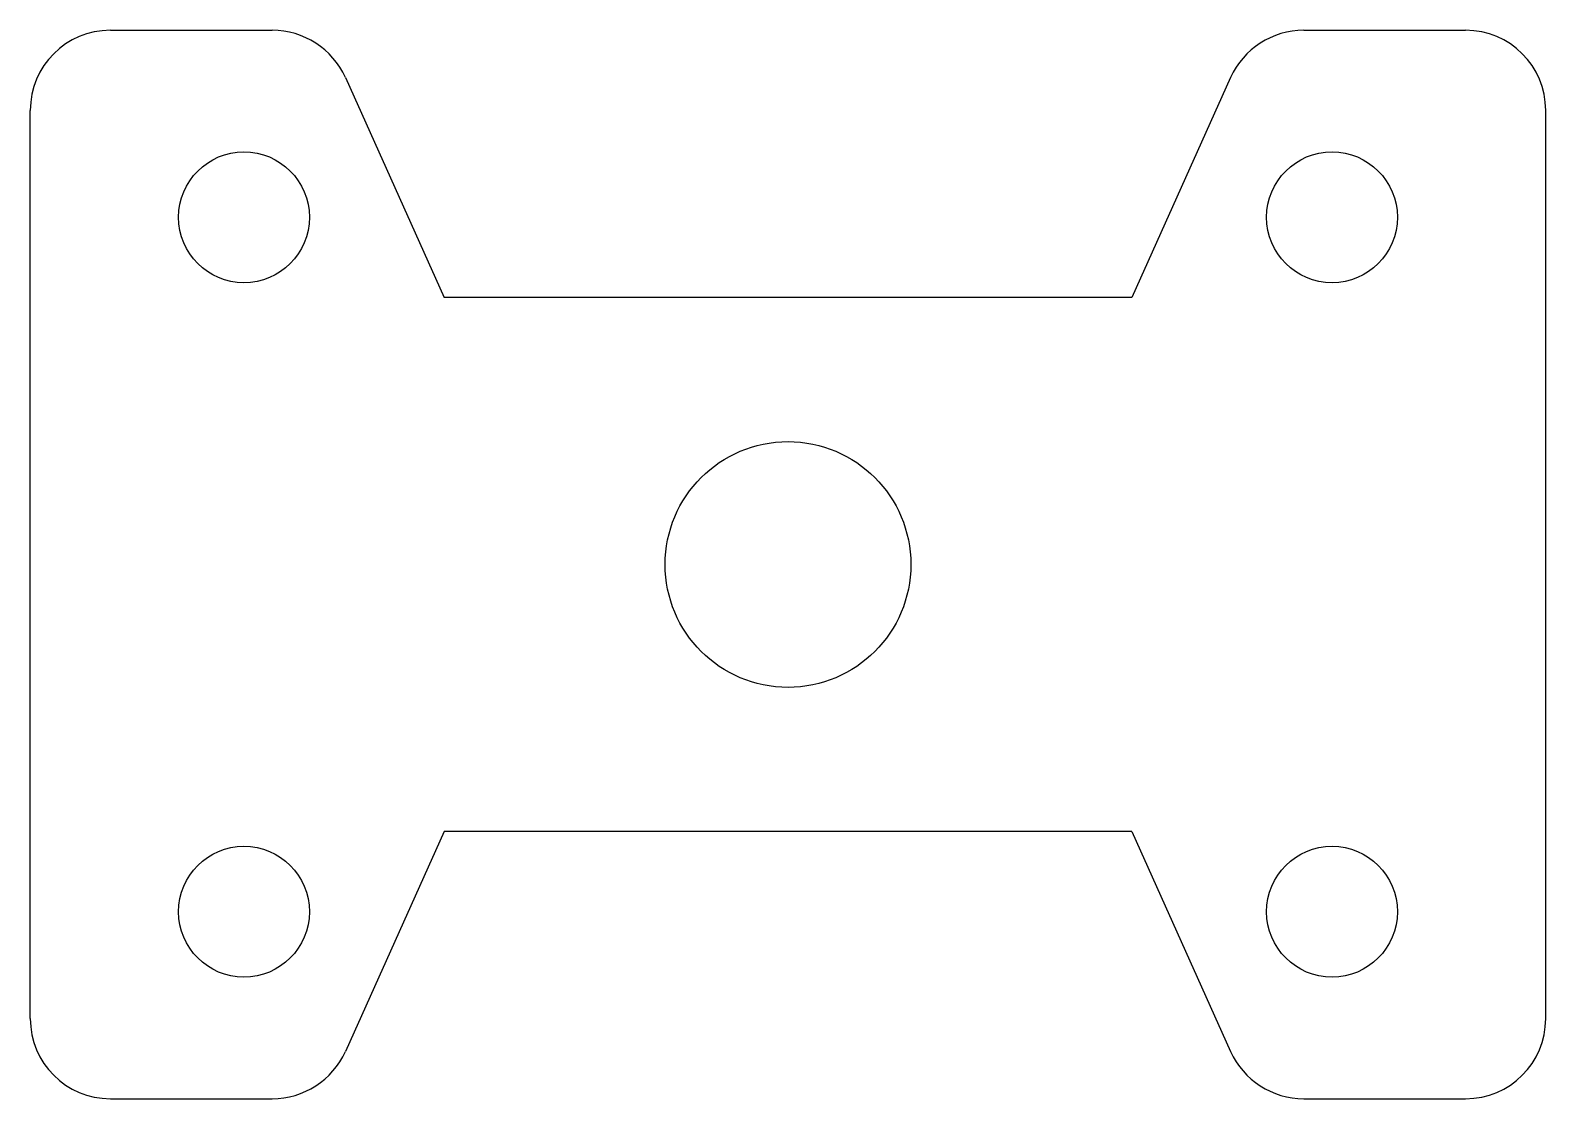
# Model space of a CAD drawing. Header units: millimetres. Extents: x -28.4 to 28.4, y -40 to 0.
import ezdxf

# ---------------------------------------------------------------- set-up
doc = ezdxf.new("R2010")
doc.units = ezdxf.units.MM

msp = doc.modelspace()

# ---------------------------------------------------------------- linework, layer by layer
at = {"color": 7, "linetype": 'Continuous', "lineweight": 25}
for p, q in [((-25.37, 0), (-19.31, 0)), ((19.31, 0), (25.37, 0)), ((-16.574, -1.769), (-12.87, -10)), ((16.574, -1.769), (12.87, -10)), ((-28.37, -37), (-28.37, -3)), ((28.37, -37), (28.37, -3)), ((12.87, -10), (-12.87, -10)), ((-12.87, -30), (-16.574, -38.231)), ((12.87, -30), (-12.87, -30)), ((12.87, -30), (16.574, -38.231)), ((-25.37, -40), (-19.31, -40)), ((19.31, -40), (25.37, -40))]:
    msp.add_line(p, q, dxfattribs=at)
for centre, radius in [((-20.37, -7), 2.45), ((20.37, -7), 2.45), ((0, -20), 4.6), ((-20.37, -33), 2.45), ((20.37, -33), 2.45)]:
    msp.add_circle(centre, radius, dxfattribs=at)
for centre, start, end in [((-25.37, -3), 90, 180), ((25.37, -3), 0, 90), ((-19.31, -3), 24.2277, 90), ((19.31, -3), 90, 155.7723), ((-25.37, -37), 180, 270), ((25.37, -37), 270, 0), ((-19.31, -37), 270, 335.7723), ((19.31, -37), 204.2277, 270)]:
    msp.add_arc(centre, 3, start, end, dxfattribs=at)

doc.saveas('drawing.dxf')
